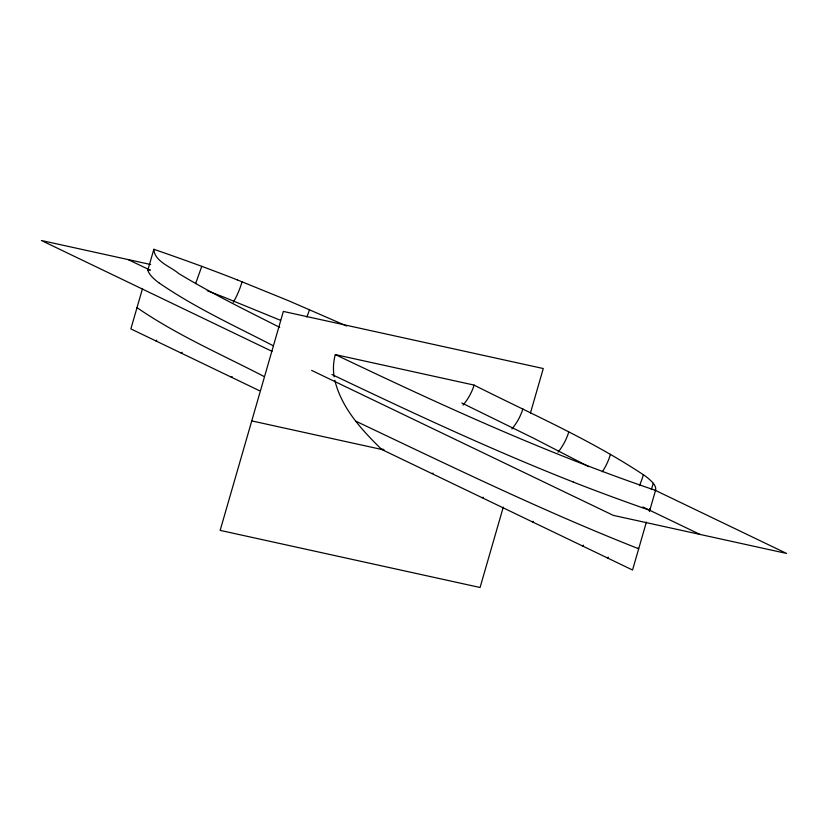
<?xml version="1.0" encoding="UTF-8"?>
<svg xmlns="http://www.w3.org/2000/svg" width="828" height="828" viewBox="0 0 828 828"><rect width="100%" height="100%" fill="white"/><g stroke="black" fill="none" stroke-linecap="round" stroke-linejoin="round"><path stroke-width="1.24" d="M237.201 279.854A422.549 44.163 16.1 0 0 201.815 266.357A396.964 41.493 16.1 0 0 153.811 249.28C154.65 261.679 170.578 266.481 178.651 273.499C211.326 293.298 245.647 310.158 279.719 327.381M142.54 288.465L130.876 328.902L259.392 390.671M147.746 270.435L153.853 249.28M503.289 507.088L480.074 587.497L220.155 530.386L283.352 311.431L543.271 368.532L530.427 413.068M646.378 522.116L632.551 570.016L381.718 449.459C361.774 429.991 341.571 408.1 334.812 380.29M649.431 511.549L655.538 490.393C545.631 453.113 440.01 404.519 335.381 354.612L474.009 385.072C531.535 414.124 591.264 439.916 644.991 475.821A422.549 44.163 16.1 0 1 653.354 483.376A396.964 41.493 16.1 0 1 655.445 490.373M201.763 266.357L195.646 283.528M653.271 483.355L651.336 489.545M558.062 452.202L558.931 451.074A51.212 43.294 -64.3 0 0 568.743 432.061M511.89 428.976L512.801 427.848A48.759 41.214 -64.3 0 0 522.892 408.897M463.007 405.14L463.928 404.023A48.045 40.613 -64.3 0 0 474.123 385.092M156.771 340.132L155.954 340.96M608.28 557.13L607.473 557.958M182.201 352.273L181.042 353.018M583.543 545.166L582.384 545.9M232.244 376.699L231.209 377.123M533.253 521.361L532.218 521.795M483.21 497.276L482.051 497.68M433.106 473.181L431.885 473.575M382.96 449.076L381.718 449.459M150.644 264.515L41.4 240.503L272.029 351.351M251.753 420.903L384.233 450.018M237.243 279.864L289.541 301.144L346.632 325.984M573.442 482.103C491.397 449.749 411.444 412.416 331.883 374.463M280.578 320.343L224.46 297.387A428.728 44.815 16.1 0 0 207.29 290.742M654.979 490.186L786.6 553.446L613.32 515.378L311.628 370.385M461.838 403.019L533.356 438.095L588.625 466.609M128.04 259.547L150.178 270.176M642.88 506.984L699.96 534.412M355.75 421.152C449.231 465.45 542.361 510.866 638.688 548.757L637.891 548.177M263.987 376.45C221.304 354.322 176.726 335.019 137.013 307.643M273.292 345.773C234.81 325.859 195.077 307.737 159.318 283.072M334.17 376.833L333.963 375.467A48.045 40.613 -64.3 0 1 335.268 354.591M643.408 474.641A77.863 65.816 -64.3 0 1 639.433 485.674M610.495 454.324A58.27 49.245 -64.3 0 1 602.391 471.732M573.307 482.082A414.652 43.346 16.1 0 0 649.659 510.286A407.448 42.59 16.1 0 0 649.576 508.64M309.496 309.662A58.27 49.245 -64.3 0 1 306.784 317.01M242.066 281.758A77.863 65.816 -64.3 0 1 233.951 301.144A90.293 76.321 -64.3 0 1 233.279 302.313M159.142 283.031A414.652 43.346 16.1 0 1 147.85 269.11M148.077 269.183A407.448 42.59 16.1 0 1 150.127 269.907"/></g></svg>
